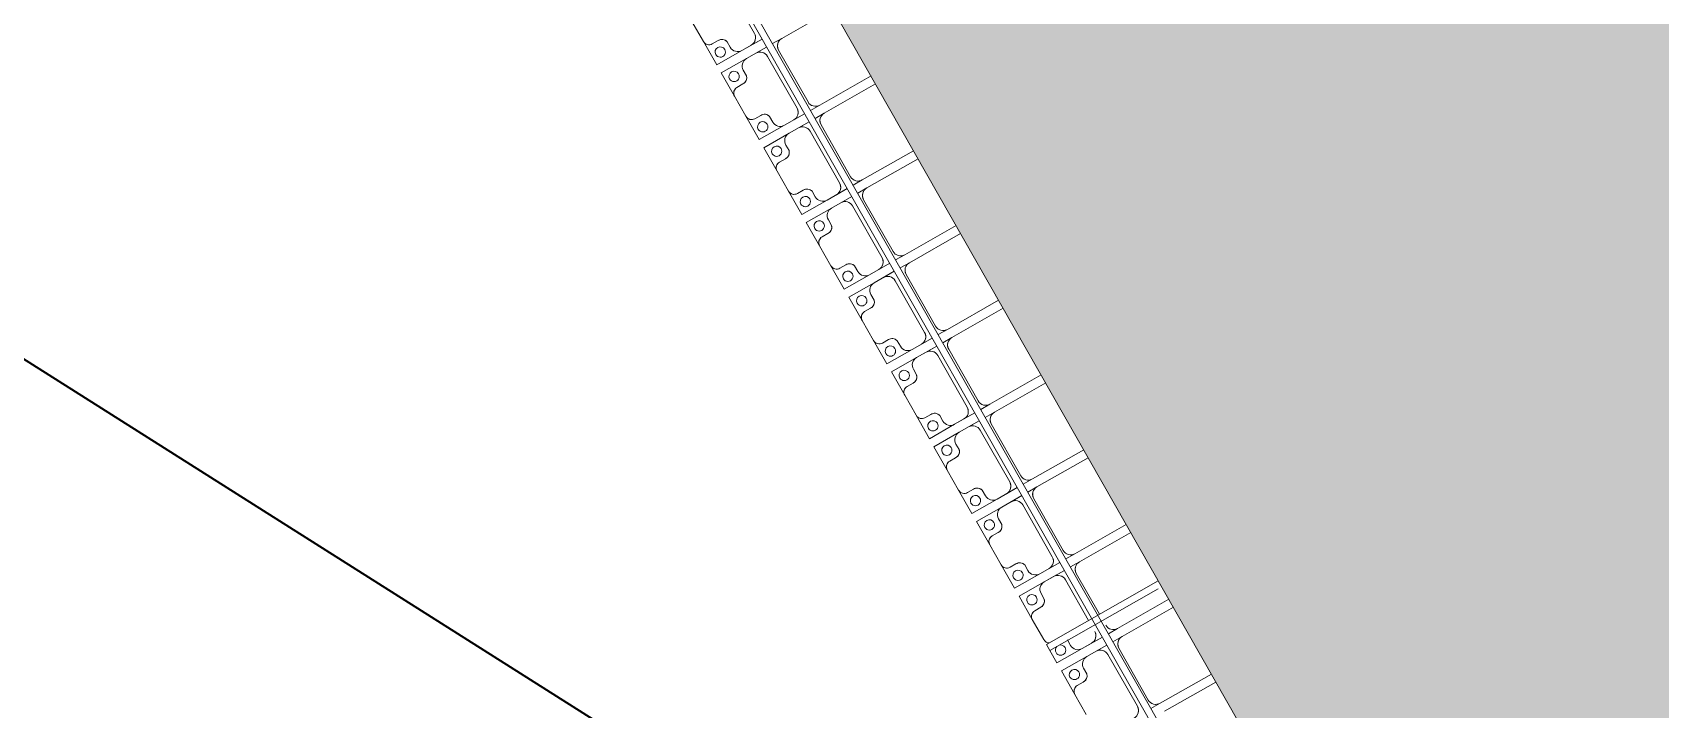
# Model space of a CAD drawing. Header units: millimetres. Extents: x -861324 to 439029, y -308065 to 694685.
# Drawn here: x -220488 to -211019, y -36848 to -32914 of the extents above; entities that cross this region are included whole.
import ezdxf

# ---------------------------------------------------------------- set-up
doc = ezdxf.new("R2010")
doc.units = ezdxf.units.MM
for name, color, linetype, lineweight in [('A-DETL-GENF', 92, 'Continuous', 9), ('A-DETL-THIN', 151, 'Continuous', 9), ('A-GENM', 13, 'Continuous', 9), ('C-TOPO-MAJR', 7, 'Continuous', 35), ('S-BEAM', 12, 'Continuous', 9)]:
    doc.layers.add(name, color=color, linetype=linetype, lineweight=lineweight)

# ---------------------------------------------------------------- blocks, each defined once
blk = doc.blocks.new('Dầm C52 - Hộp 40x60-V139-BỐ TRÍ BÈ PIN HỒ BẢN MÒNG')
at = {"layer": 'S-BEAM', "color": 7}
for p, q in [((55258.1, 20), (55982.1, 20)), ((55982.1, 20), (55982.1, -20)), ((55982.1, -20), (55235.3, -20))]:
    blk.add_line(p, q, dxfattribs=at)
blk = doc.blocks.new('Dai phaodi lai - DẢI PHAO ĐI LẠI-25020-BỐ TRÍ BÈ PIN HỒ BẢN MÒNG')
at = {"layer": 'A-GENM', "color": 7}
for p, q in [((18776.8, 0), (18776.8, -343.3)), ((19223.2, -343.3), (19223.2, 0)), ((20276.8, 0), (20276.8, -343.3)), ((17776.8, 0), (17776.8, -343.3)), ((18223.2, -343.3), (18223.2, 0)), ((18276.8, 0), (18276.8, -343.3)), ((18723.2, -343.3), (18723.2, 0)), ((19276.8, 0), (19276.8, -343.3)), ((19723.2, -343.3), (19723.2, 0)), ((19776.8, 0), (19776.8, -343.3)), ((20223.2, -343.3), (20223.2, 0)), ((20723.2, -343.3), (20723.2, 0)), ((20776.8, 0), (20776.8, -343.3)), ((21223.2, -343.3), (21223.2, 0)), ((21276.8, 0), (21276.8, -343.3)), ((21723.2, -343.3), (21723.2, 0)), ((21776.8, 0), (21776.8, -343.3)), ((22223.2, -343.3), (22223.2, 0)), ((22276.8, 0), (22276.8, -343.3)), ((17776.8, -404.5), (17776.8, -343.3)), ((18223.2, -343.3), (18223.2, -404.5)), ((18276.8, -404.5), (18276.8, -343.3)), ((18723.2, -343.3), (18723.2, -404.5)), ((18776.8, -404.5), (18776.8, -343.3)), ((19223.2, -343.3), (19223.2, -404.5)), ((19276.8, -404.5), (19276.8, -343.3)), ((19723.2, -343.3), (19723.2, -404.5)), ((19776.8, -404.5), (19776.8, -343.3)), ((20223.2, -343.3), (20223.2, -404.5)), ((20276.8, -404.5), (20276.8, -343.3)), ((20723.2, -343.3), (20723.2, -404.5)), ((20776.8, -404.5), (20776.8, -343.3)), ((21223.2, -343.3), (21223.2, -404.5)), ((21276.8, -404.5), (21276.8, -343.3)), ((21723.2, -343.3), (21723.2, -404.5)), ((21776.8, -404.5), (21776.8, -343.3)), ((22223.2, -343.3), (22223.2, -404.5)), ((17673.2, -466.7), (17326.8, -466.7)), ((17723.2, -444.5), (17723.2, -516.7)), ((17776.8, -516.7), (17776.8, -444.5)), ((17826.8, -393.3), (18173.2, -393.3)), ((18173.2, -466.7), (17826.8, -466.7)), ((18223.2, -444.5), (18223.2, -516.7)), ((18276.8, -516.7), (18276.8, -444.5)), ((18326.8, -393.3), (18673.2, -393.3)), ((18673.2, -466.7), (18326.8, -466.7)), ((18723.2, -444.5), (18723.2, -516.7)), ((18776.8, -516.7), (18776.8, -444.5)), ((18826.8, -393.3), (19173.2, -393.3)), ((19173.2, -466.7), (18826.8, -466.7)), ((19223.2, -444.5), (19223.2, -516.7)), ((19276.8, -516.7), (19276.8, -444.5)), ((19326.8, -393.3), (19673.2, -393.3)), ((19673.2, -466.7), (19326.8, -466.7)), ((19723.2, -444.5), (19723.2, -516.7)), ((19776.8, -516.7), (19776.8, -444.5)), ((19826.8, -393.3), (20173.2, -393.3)), ((20173.2, -466.7), (19826.8, -466.7)), ((20223.2, -444.5), (20223.2, -516.7)), ((20276.8, -516.7), (20276.8, -444.5)), ((20326.8, -393.3), (20673.2, -393.3)), ((20673.2, -466.7), (20326.8, -466.7)), ((20723.2, -444.5), (20723.2, -516.7)), ((20776.8, -516.7), (20776.8, -444.5)), ((20826.8, -393.3), (21173.2, -393.3)), ((21173.2, -466.7), (20826.8, -466.7)), ((21223.2, -444.5), (21223.2, -516.7)), ((21276.8, -516.7), (21276.8, -444.5)), ((21326.8, -393.3), (21600, -393.3)), ((21600, -466.7), (21326.8, -466.7)), ((21723.2, -444.5), (21723.2, -516.7)), ((21776.8, -516.7), (21776.8, -444.5)), ((21826.8, -393.3), (22173.2, -393.3)), ((22173.2, -466.7), (21826.8, -466.7)), ((17723.2, -579.3), (17723.2, -516.7)), ((17776.8, -516.7), (17776.8, -579.3)), ((18223.2, -579.3), (18223.2, -516.7)), ((18276.8, -516.7), (18276.8, -579.3)), ((18723.2, -579.3), (18723.2, -516.7)), ((18776.8, -516.7), (18776.8, -579.3)), ((19223.2, -579.3), (19223.2, -516.7)), ((19276.8, -516.7), (19276.8, -579.3)), ((19723.2, -579.3), (19723.2, -516.7)), ((19776.8, -516.7), (19776.8, -579.3)), ((20223.2, -579.3), (20223.2, -516.7)), ((20276.8, -516.7), (20276.8, -579.3)), ((20723.2, -579.3), (20723.2, -516.7)), ((20776.8, -516.7), (20776.8, -579.3)), ((21223.2, -579.3), (21223.2, -516.7)), ((21276.8, -516.7), (21276.8, -579.3)), ((21723.2, -579.3), (21723.2, -516.7)), ((21776.8, -516.7), (21776.8, -579.3)), ((17635.7, -629.3), (17673.2, -629.3)), ((17826.8, -629.3), (17864.3, -629.3)), ((18135.7, -629.3), (18173.2, -629.3)), ((18326.8, -629.3), (18364.3, -629.3)), ((18635.7, -629.3), (18673.2, -629.3)), ((18826.8, -629.3), (18864.3, -629.3)), ((19135.7, -629.3), (19173.2, -629.3)), ((19326.8, -629.3), (19364.3, -629.3)), ((19635.7, -629.3), (19673.2, -629.3)), ((19826.8, -629.3), (19864.3, -629.3)), ((20135.7, -629.3), (20173.2, -629.3)), ((20326.8, -629.3), (20364.3, -629.3)), ((20635.7, -629.3), (20673.2, -629.3)), ((20826.8, -629.3), (20864.3, -629.3)), ((21135.7, -629.3), (21173.2, -629.3)), ((21326.8, -629.3), (21364.3, -629.3)), ((21635.7, -629.3), (21673.2, -629.3)), ((21826.8, -629.3), (21864.3, -629.3)), ((17433.1, -748.4), (17566.9, -748.4)), ((17604.9, -710.4), (17604.9, -670.7)), ((17895.1, -670.7), (17895.1, -710.4)), ((17933.1, -748.4), (18066.9, -748.4)), ((18104.9, -710.4), (18104.9, -670.7)), ((18395.1, -670.7), (18395.1, -710.4)), ((18433.1, -748.4), (18566.9, -748.4)), ((18604.9, -710.4), (18604.9, -670.7)), ((18895.1, -670.7), (18895.1, -710.4)), ((18933.1, -748.4), (19066.9, -748.4)), ((19104.9, -710.4), (19104.9, -670.7)), ((19395.1, -670.7), (19395.1, -710.4)), ((19433.1, -748.4), (19566.9, -748.4)), ((19604.9, -710.4), (19604.9, -670.7)), ((19895.1, -670.7), (19895.1, -710.4)), ((19933.1, -748.4), (20066.9, -748.4)), ((20104.9, -710.4), (20104.9, -670.7)), ((20395.1, -670.7), (20395.1, -710.4)), ((20433.1, -748.4), (20566.9, -748.4)), ((20604.9, -710.4), (20604.9, -670.7)), ((20895.1, -670.7), (20895.1, -710.4)), ((20933.1, -748.4), (21066.9, -748.4)), ((21104.9, -710.4), (21104.9, -670.7)), ((21395.1, -670.7), (21395.1, -710.4)), ((21433.1, -748.4), (21566.9, -748.4)), ((21895.1, -670.7), (21895.1, -710.4)), ((21933.1, -748.4), (22066.9, -748.4))]:
    blk.add_line(p, q, dxfattribs=at)
at = {"layer": 'A-GENM', "color": 9}
for p, q in [((17776.8, -404.5), (17776.8, -343.3)), ((18223.2, -343.3), (18223.2, -404.5)), ((18276.8, -404.5), (18276.8, -343.3)), ((18723.2, -343.3), (18723.2, -404.5)), ((18776.8, -404.5), (18776.8, -343.3)), ((19223.2, -343.3), (19223.2, -404.5)), ((19276.8, -404.5), (19276.8, -343.3)), ((19723.2, -343.3), (19723.2, -404.5)), ((19776.8, -404.5), (19776.8, -343.3)), ((20223.2, -343.3), (20223.2, -404.5)), ((20276.8, -404.5), (20276.8, -343.3)), ((20723.2, -343.3), (20723.2, -404.5)), ((20776.8, -404.5), (20776.8, -343.3)), ((21223.2, -343.3), (21223.2, -404.5)), ((21276.8, -404.5), (21276.8, -343.3)), ((21723.2, -343.3), (21723.2, -404.5)), ((21776.8, -404.5), (21776.8, -343.3)), ((22223.2, -343.3), (22223.2, -404.5)), ((17723.2, -444.5), (17723.2, -579.3)), ((17776.8, -579.3), (17776.8, -444.5)), ((18223.2, -444.5), (18223.2, -579.3)), ((18276.8, -579.3), (18276.8, -444.5)), ((18723.2, -444.5), (18723.2, -579.3)), ((18776.8, -579.3), (18776.8, -444.5)), ((19223.2, -444.5), (19223.2, -579.3)), ((19276.8, -579.3), (19276.8, -444.5)), ((19723.2, -444.5), (19723.2, -579.3)), ((19776.8, -579.3), (19776.8, -444.5)), ((20223.2, -444.5), (20223.2, -579.3)), ((20276.8, -579.3), (20276.8, -444.5)), ((20723.2, -444.5), (20723.2, -579.3)), ((20776.8, -579.3), (20776.8, -444.5)), ((21223.2, -444.5), (21223.2, -579.3)), ((21276.8, -579.3), (21276.8, -444.5)), ((21723.2, -444.5), (21723.2, -579.3)), ((21776.8, -579.3), (21776.8, -444.5)), ((17673.2, -629.3), (17635.7, -629.3)), ((17673.2, -629.3), (17635.7, -629.3)), ((17635.7, -629.3), (17673.2, -629.3)), ((17723.2, -579.3), (17723.2, -748.4)), ((17723.2, -748.4), (17723.2, -579.3)), ((17776.8, -748.4), (17776.8, -579.3)), ((17776.8, -579.3), (17776.8, -748.4)), ((17864.3, -629.3), (17826.8, -629.3)), ((17864.3, -629.3), (17826.8, -629.3)), ((17826.8, -629.3), (17864.3, -629.3)), ((18173.2, -629.3), (18135.7, -629.3)), ((18173.2, -629.3), (18135.7, -629.3)), ((18135.7, -629.3), (18173.2, -629.3)), ((18223.2, -579.3), (18223.2, -748.4)), ((18223.2, -748.4), (18223.2, -579.3)), ((18276.8, -748.4), (18276.8, -579.3)), ((18276.8, -579.3), (18276.8, -748.4)), ((18364.3, -629.3), (18326.8, -629.3)), ((18364.3, -629.3), (18326.8, -629.3)), ((18326.8, -629.3), (18364.3, -629.3)), ((18673.2, -629.3), (18635.7, -629.3)), ((18673.2, -629.3), (18635.7, -629.3)), ((18635.7, -629.3), (18673.2, -629.3)), ((18723.2, -579.3), (18723.2, -748.4)), ((18723.2, -748.4), (18723.2, -579.3)), ((18776.8, -748.4), (18776.8, -579.3)), ((18776.8, -579.3), (18776.8, -748.4)), ((18864.3, -629.3), (18826.8, -629.3)), ((18864.3, -629.3), (18826.8, -629.3)), ((18826.8, -629.3), (18864.3, -629.3)), ((19173.2, -629.3), (19135.7, -629.3)), ((19173.2, -629.3), (19135.7, -629.3)), ((19135.7, -629.3), (19173.2, -629.3)), ((19223.2, -579.3), (19223.2, -748.4)), ((19223.2, -748.4), (19223.2, -579.3)), ((19276.8, -748.4), (19276.8, -579.3)), ((19276.8, -579.3), (19276.8, -748.4)), ((19364.3, -629.3), (19326.8, -629.3)), ((19364.3, -629.3), (19326.8, -629.3)), ((19326.8, -629.3), (19364.3, -629.3)), ((19673.2, -629.3), (19635.7, -629.3)), ((19673.2, -629.3), (19635.7, -629.3)), ((19635.7, -629.3), (19673.2, -629.3)), ((19723.2, -579.3), (19723.2, -748.4)), ((19723.2, -748.4), (19723.2, -579.3)), ((19776.8, -748.4), (19776.8, -579.3)), ((19776.8, -579.3), (19776.8, -748.4)), ((19864.3, -629.3), (19826.8, -629.3)), ((19864.3, -629.3), (19826.8, -629.3)), ((19826.8, -629.3), (19864.3, -629.3)), ((20173.2, -629.3), (20135.7, -629.3)), ((20173.2, -629.3), (20135.7, -629.3)), ((20135.7, -629.3), (20173.2, -629.3)), ((20223.2, -579.3), (20223.2, -748.4)), ((20223.2, -748.4), (20223.2, -579.3)), ((20276.8, -748.4), (20276.8, -579.3)), ((20276.8, -579.3), (20276.8, -748.4)), ((20364.3, -629.3), (20326.8, -629.3)), ((20364.3, -629.3), (20326.8, -629.3)), ((20326.8, -629.3), (20364.3, -629.3)), ((20673.2, -629.3), (20635.7, -629.3)), ((20673.2, -629.3), (20635.7, -629.3)), ((20635.7, -629.3), (20673.2, -629.3)), ((20723.2, -579.3), (20723.2, -748.4)), ((20723.2, -748.4), (20723.2, -579.3)), ((20776.8, -748.4), (20776.8, -579.3)), ((20776.8, -579.3), (20776.8, -748.4)), ((20864.3, -629.3), (20826.8, -629.3)), ((20864.3, -629.3), (20826.8, -629.3)), ((20826.8, -629.3), (20864.3, -629.3)), ((21173.2, -629.3), (21135.7, -629.3)), ((21173.2, -629.3), (21135.7, -629.3)), ((21135.7, -629.3), (21173.2, -629.3)), ((21223.2, -579.3), (21223.2, -748.4)), ((21223.2, -748.4), (21223.2, -579.3)), ((21276.8, -748.4), (21276.8, -579.3)), ((21276.8, -579.3), (21276.8, -748.4)), ((21364.3, -629.3), (21326.8, -629.3)), ((21364.3, -629.3), (21326.8, -629.3)), ((21326.8, -629.3), (21364.3, -629.3)), ((21673.2, -629.3), (21635.7, -629.3)), ((21673.2, -629.3), (21635.7, -629.3)), ((21635.7, -629.3), (21673.2, -629.3)), ((21723.2, -579.3), (21723.2, -748.4)), ((21723.2, -748.4), (21723.2, -579.3)), ((21776.8, -748.4), (21776.8, -579.3)), ((21776.8, -579.3), (21776.8, -748.4)), ((21864.3, -629.3), (21826.8, -629.3)), ((21864.3, -629.3), (21826.8, -629.3)), ((21826.8, -629.3), (21864.3, -629.3)), ((17723.2, -748.4), (17566.9, -748.4)), ((17566.9, -748.4), (17723.2, -748.4)), ((17604.9, -670.7), (17604.9, -710.4)), ((17604.9, -670.7), (17604.9, -710.4)), ((17604.9, -710.4), (17604.9, -670.7)), ((17933.1, -748.4), (17776.8, -748.4)), ((17776.8, -748.4), (17933.1, -748.4)), ((18223.2, -748.4), (18066.9, -748.4)), ((18066.9, -748.4), (18223.2, -748.4)), ((18104.9, -670.7), (18104.9, -710.4)), ((18104.9, -670.7), (18104.9, -710.4)), ((18104.9, -710.4), (18104.9, -670.7)), ((18433.1, -748.4), (18276.8, -748.4)), ((18276.8, -748.4), (18433.1, -748.4)), ((18723.2, -748.4), (18566.9, -748.4)), ((18566.9, -748.4), (18723.2, -748.4)), ((18604.9, -670.7), (18604.9, -710.4)), ((18604.9, -670.7), (18604.9, -710.4)), ((18604.9, -710.4), (18604.9, -670.7)), ((18933.1, -748.4), (18776.8, -748.4)), ((18776.8, -748.4), (18933.1, -748.4)), ((19223.2, -748.4), (19066.9, -748.4)), ((19066.9, -748.4), (19223.2, -748.4)), ((19104.9, -670.7), (19104.9, -710.4)), ((19104.9, -670.7), (19104.9, -710.4)), ((19104.9, -710.4), (19104.9, -670.7)), ((19433.1, -748.4), (19276.8, -748.4)), ((19276.8, -748.4), (19433.1, -748.4)), ((19723.2, -748.4), (19566.9, -748.4)), ((19566.9, -748.4), (19723.2, -748.4)), ((19604.9, -670.7), (19604.9, -710.4)), ((19604.9, -670.7), (19604.9, -710.4)), ((19604.9, -710.4), (19604.9, -670.7)), ((19933.1, -748.4), (19776.8, -748.4)), ((19776.8, -748.4), (19933.1, -748.4)), ((20223.2, -748.4), (20066.9, -748.4)), ((20066.9, -748.4), (20223.2, -748.4)), ((20104.9, -670.7), (20104.9, -710.4)), ((20104.9, -670.7), (20104.9, -710.4)), ((20104.9, -710.4), (20104.9, -670.7)), ((20433.1, -748.4), (20276.8, -748.4)), ((20276.8, -748.4), (20433.1, -748.4)), ((20723.2, -748.4), (20566.9, -748.4)), ((20566.9, -748.4), (20723.2, -748.4)), ((20604.9, -670.7), (20604.9, -710.4)), ((20604.9, -670.7), (20604.9, -710.4)), ((20604.9, -710.4), (20604.9, -670.7)), ((20933.1, -748.4), (20776.8, -748.4)), ((20776.8, -748.4), (20933.1, -748.4)), ((21223.2, -748.4), (21066.9, -748.4)), ((21066.9, -748.4), (21223.2, -748.4)), ((21104.9, -670.7), (21104.9, -710.4)), ((21104.9, -670.7), (21104.9, -710.4)), ((21104.9, -710.4), (21104.9, -670.7)), ((21433.1, -748.4), (21276.8, -748.4)), ((21276.8, -748.4), (21433.1, -748.4)), ((21723.2, -748.4), (21640, -748.4)), ((21640, -748.4), (21723.2, -748.4)), ((21933.1, -748.4), (21776.8, -748.4)), ((21776.8, -748.4), (21933.1, -748.4))]:
    blk.add_line(p, q, dxfattribs=at)
at = {"layer": 'A-GENM', "color": 7}
for centre, radius, start, end in [((17826.8, -343.3), 50, 180, 270), ((17826.8, -343.3), 50, 210, 270), ((18173.2, -343.3), 50, 270, 0), ((18173.2, -343.3), 50, 300, 0), ((18326.8, -343.3), 50, 180, 270), ((18326.8, -343.3), 50, 210, 270), ((18673.2, -343.3), 50, 270, 0), ((18673.2, -343.3), 50, 300, 0), ((18826.8, -343.3), 50, 180, 270), ((18826.8, -343.3), 50, 210, 270), ((19173.2, -343.3), 50, 270, 0), ((19173.2, -343.3), 50, 300, 0), ((19326.8, -343.3), 50, 180, 270), ((19326.8, -343.3), 50, 210, 270), ((19673.2, -343.3), 50, 270, 0), ((19673.2, -343.3), 50, 300, 0), ((19826.8, -343.3), 50, 180, 270), ((19826.8, -343.3), 50, 210, 270), ((20173.2, -343.3), 50, 270, 0), ((20173.2, -343.3), 50, 300, 0), ((20326.8, -343.3), 50, 180, 270), ((20326.8, -343.3), 50, 210, 270), ((20673.2, -343.3), 50, 270, 0), ((20673.2, -343.3), 50, 300, 0), ((20826.8, -343.3), 50, 180, 270), ((20826.8, -343.3), 50, 210, 270), ((21173.2, -343.3), 50, 270, 0), ((21173.2, -343.3), 50, 300, 0), ((21326.8, -343.3), 50, 180, 270), ((21326.8, -343.3), 50, 210, 270), ((21673.2, -343.3), 50, 270, 0), ((21673.2, -343.3), 50, 300, 0), ((21826.8, -343.3), 50, 180, 270), ((21826.8, -343.3), 50, 210, 270), ((22173.2, -343.3), 50, 270, 0), ((22173.2, -343.3), 50, 300, 0), ((17673.2, -516.7), 50, 360, 90), ((17673.2, -516.7), 50, 30, 90), ((17826.8, -516.7), 50, 90, 180), ((17826.8, -516.7), 50, 120, 180), ((18173.2, -516.7), 50, 360, 90), ((18173.2, -516.7), 50, 30, 90), ((18326.8, -516.7), 50, 90, 180), ((18326.8, -516.7), 50, 120, 180), ((18673.2, -516.7), 50, 360, 90), ((18673.2, -516.7), 50, 30, 90), ((18826.8, -516.7), 50, 90, 180), ((18826.8, -516.7), 50, 120, 180), ((19173.2, -516.7), 50, 360, 90), ((19173.2, -516.7), 50, 30, 90), ((19326.8, -516.7), 50, 90, 180), ((19326.8, -516.7), 50, 120, 180), ((19673.2, -516.7), 50, 360, 90), ((19673.2, -516.7), 50, 30, 90), ((19826.8, -516.7), 50, 90, 180), ((19826.8, -516.7), 50, 120, 180), ((20173.2, -516.7), 50, 360, 90), ((20173.2, -516.7), 50, 30, 90), ((20326.8, -516.7), 50, 90, 180), ((20326.8, -516.7), 50, 120, 180), ((20673.2, -516.7), 50, 360, 90), ((20673.2, -516.7), 50, 30, 90), ((20826.8, -516.7), 50, 90, 180), ((20826.8, -516.7), 50, 120, 180), ((21173.2, -516.7), 50, 360, 90), ((21173.2, -516.7), 50, 30, 90), ((21326.8, -516.7), 50, 90, 180), ((21326.8, -516.7), 50, 120, 180), ((21673.2, -516.7), 50, 360, 90), ((21673.2, -516.7), 50, 30, 90), ((21826.8, -516.7), 50, 90, 180), ((21826.8, -516.7), 50, 120, 180), ((22173.2, -516.7), 50, 360, 90), ((22173.2, -516.7), 50, 30, 90), ((17644.8, -668.2), 40, 103.18854, 183.50807), ((17673.2, -579.3), 50, 270, 360), ((17826.8, -579.3), 50, 180, 270), ((17855.2, -668.2), 40, 356.49193, 76.81146), ((18144.8, -668.2), 40, 103.18854, 183.50807), ((18173.2, -579.3), 50, 270, 360), ((18326.8, -579.3), 50, 180, 270), ((18355.2, -668.2), 40, 356.49193, 76.81146), ((18644.8, -668.2), 40, 103.18854, 183.50807), ((18673.2, -579.3), 50, 270, 360), ((18826.8, -579.3), 50, 180, 270), ((18855.2, -668.2), 40, 356.49193, 76.81146), ((19144.8, -668.2), 40, 103.18854, 183.50807), ((19173.2, -579.3), 50, 270, 360), ((19326.8, -579.3), 50, 180, 270), ((19355.2, -668.2), 40, 356.49193, 76.81146), ((19644.8, -668.2), 40, 103.18854, 183.50807), ((19673.2, -579.3), 50, 270, 360), ((19826.8, -579.3), 50, 180, 270), ((19855.2, -668.2), 40, 356.49193, 76.81146), ((20144.8, -668.2), 40, 103.18854, 183.50807), ((20173.2, -579.3), 50, 270, 360), ((20326.8, -579.3), 50, 180, 270), ((20355.2, -668.2), 40, 356.49193, 76.81146), ((20644.8, -668.2), 40, 103.18854, 183.50807), ((20673.2, -579.3), 50, 270, 360), ((20826.8, -579.3), 50, 180, 270), ((20855.2, -668.2), 40, 356.49193, 76.81146), ((21144.8, -668.2), 40, 103.18854, 183.50807), ((21173.2, -579.3), 50, 270, 360), ((21326.8, -579.3), 50, 180, 270), ((21355.2, -668.2), 40, 356.49193, 76.81146), ((21673.2, -579.3), 50, 270, 360), ((21826.8, -579.3), 50, 180, 270), ((21855.2, -668.2), 40, 356.49193, 76.81146), ((17566.9, -710.4), 38, 270, 0), ((17933.1, -710.4), 38, 180, 270), ((18066.9, -710.4), 38, 270, 0), ((18433.1, -710.4), 38, 180, 270), ((18566.9, -710.4), 38, 270, 0), ((18933.1, -710.4), 38, 180, 270), ((19066.9, -710.4), 38, 270, 0), ((19433.1, -710.4), 38, 180, 270), ((19566.9, -710.4), 38, 270, 0), ((19933.1, -710.4), 38, 180, 270), ((20066.9, -710.4), 38, 270, 0), ((20433.1, -710.4), 38, 180, 270), ((20566.9, -710.4), 38, 270, 0), ((20933.1, -710.4), 38, 180, 270), ((21066.9, -710.4), 38, 270, 0), ((21433.1, -710.4), 38, 180, 270), ((21566.9, -710.4), 38, 270, 330), ((21933.1, -710.4), 38, 180, 270)]:
    blk.add_arc(centre, radius, start, end, dxfattribs=at)
at = {"layer": 'A-GENM', "color": 9}
for centre, radius, start, end in [((17644.8, -668.2), 40, 143.34831, 183.50807), ((17644.8, -668.2), 40, 143.34831, 183.50807), ((17644.8, -668.2), 40, 143.34831, 183.50807), ((17644.8, -668.2), 40, 103.18854, 129.96172), ((17644.8, -668.2), 40, 103.18854, 129.96172), ((17644.8, -668.2), 40, 103.18854, 129.96172), ((17673.2, -579.3), 50, 270, 360), ((17673.2, -579.3), 50, 270, 360), ((17673.2, -579.3), 50, 270, 360), ((17826.8, -579.3), 50, 180, 270), ((17826.8, -579.3), 50, 180, 270), ((17826.8, -579.3), 50, 180, 270), ((17855.2, -668.2), 40, 63.42487, 76.81146), ((17855.2, -668.2), 40, 63.42487, 76.81146), ((17855.2, -668.2), 40, 63.42487, 76.81146), ((17855.2, -668.2), 40, 356.49193, 50.03828), ((17855.2, -668.2), 40, 356.49193, 50.03828), ((17855.2, -668.2), 40, 356.49193, 50.03828), ((18144.8, -668.2), 40, 143.34831, 183.50807), ((18144.8, -668.2), 40, 143.34831, 183.50807), ((18144.8, -668.2), 40, 143.34831, 183.50807), ((18144.8, -668.2), 40, 103.18854, 129.96172), ((18144.8, -668.2), 40, 103.18854, 129.96172), ((18144.8, -668.2), 40, 103.18854, 129.96172), ((18173.2, -579.3), 50, 270, 360), ((18173.2, -579.3), 50, 270, 360), ((18173.2, -579.3), 50, 270, 360), ((18326.8, -579.3), 50, 180, 270), ((18326.8, -579.3), 50, 180, 270), ((18326.8, -579.3), 50, 180, 270), ((18355.2, -668.2), 40, 63.42487, 76.81146), ((18355.2, -668.2), 40, 63.42487, 76.81146), ((18355.2, -668.2), 40, 63.42487, 76.81146), ((18355.2, -668.2), 40, 356.49193, 50.03828), ((18355.2, -668.2), 40, 356.49193, 50.03828), ((18355.2, -668.2), 40, 356.49193, 50.03828), ((18644.8, -668.2), 40, 143.34831, 183.50807), ((18644.8, -668.2), 40, 143.34831, 183.50807), ((18644.8, -668.2), 40, 143.34831, 183.50807), ((18644.8, -668.2), 40, 103.18854, 129.96172), ((18644.8, -668.2), 40, 103.18854, 129.96172), ((18644.8, -668.2), 40, 103.18854, 129.96172), ((18673.2, -579.3), 50, 270, 360), ((18673.2, -579.3), 50, 270, 360), ((18673.2, -579.3), 50, 270, 360), ((18826.8, -579.3), 50, 180, 270), ((18826.8, -579.3), 50, 180, 270), ((18826.8, -579.3), 50, 180, 270), ((18855.2, -668.2), 40, 63.42487, 76.81146), ((18855.2, -668.2), 40, 63.42487, 76.81146), ((18855.2, -668.2), 40, 63.42487, 76.81146), ((18855.2, -668.2), 40, 356.49193, 50.03828), ((18855.2, -668.2), 40, 356.49193, 50.03828), ((18855.2, -668.2), 40, 356.49193, 50.03828), ((19144.8, -668.2), 40, 143.34831, 183.50807), ((19144.8, -668.2), 40, 143.34831, 183.50807), ((19144.8, -668.2), 40, 143.34831, 183.50807), ((19144.8, -668.2), 40, 103.18854, 129.96172), ((19144.8, -668.2), 40, 103.18854, 129.96172), ((19144.8, -668.2), 40, 103.18854, 129.96172), ((19173.2, -579.3), 50, 270, 360), ((19173.2, -579.3), 50, 270, 360), ((19173.2, -579.3), 50, 270, 360), ((19326.8, -579.3), 50, 180, 270), ((19326.8, -579.3), 50, 180, 270), ((19326.8, -579.3), 50, 180, 270), ((19355.2, -668.2), 40, 63.42487, 76.81146), ((19355.2, -668.2), 40, 63.42487, 76.81146), ((19355.2, -668.2), 40, 63.42487, 76.81146), ((19355.2, -668.2), 40, 356.49193, 50.03828), ((19355.2, -668.2), 40, 356.49193, 50.03828), ((19355.2, -668.2), 40, 356.49193, 50.03828), ((19644.8, -668.2), 40, 143.34831, 183.50807), ((19644.8, -668.2), 40, 143.34831, 183.50807), ((19644.8, -668.2), 40, 143.34831, 183.50807), ((19644.8, -668.2), 40, 103.18854, 129.96172), ((19644.8, -668.2), 40, 103.18854, 129.96172), ((19644.8, -668.2), 40, 103.18854, 129.96172), ((19673.2, -579.3), 50, 270, 360), ((19673.2, -579.3), 50, 270, 360), ((19673.2, -579.3), 50, 270, 360), ((19826.8, -579.3), 50, 180, 270), ((19826.8, -579.3), 50, 180, 270), ((19826.8, -579.3), 50, 180, 270), ((19855.2, -668.2), 40, 63.42487, 76.81146), ((19855.2, -668.2), 40, 63.42487, 76.81146), ((19855.2, -668.2), 40, 63.42487, 76.81146), ((19855.2, -668.2), 40, 356.49193, 50.03828), ((19855.2, -668.2), 40, 356.49193, 50.03828), ((19855.2, -668.2), 40, 356.49193, 50.03828), ((20144.8, -668.2), 40, 143.34831, 183.50807), ((20144.8, -668.2), 40, 143.34831, 183.50807), ((20144.8, -668.2), 40, 143.34831, 183.50807), ((20144.8, -668.2), 40, 103.18854, 129.96172), ((20144.8, -668.2), 40, 103.18854, 129.96172), ((20144.8, -668.2), 40, 103.18854, 129.96172), ((20173.2, -579.3), 50, 270, 360), ((20173.2, -579.3), 50, 270, 360), ((20173.2, -579.3), 50, 270, 360), ((20326.8, -579.3), 50, 180, 270), ((20326.8, -579.3), 50, 180, 270), ((20326.8, -579.3), 50, 180, 270), ((20355.2, -668.2), 40, 63.42487, 76.81146), ((20355.2, -668.2), 40, 63.42487, 76.81146), ((20355.2, -668.2), 40, 63.42487, 76.81146), ((20355.2, -668.2), 40, 356.49193, 50.03828), ((20355.2, -668.2), 40, 356.49193, 50.03828), ((20355.2, -668.2), 40, 356.49193, 50.03828), ((20644.8, -668.2), 40, 143.34831, 183.50807), ((20644.8, -668.2), 40, 143.34831, 183.50807), ((20644.8, -668.2), 40, 143.34831, 183.50807), ((20644.8, -668.2), 40, 103.18854, 129.96172), ((20644.8, -668.2), 40, 103.18854, 129.96172), ((20644.8, -668.2), 40, 103.18854, 129.96172), ((20673.2, -579.3), 50, 270, 360), ((20673.2, -579.3), 50, 270, 360), ((20673.2, -579.3), 50, 270, 360), ((20826.8, -579.3), 50, 180, 270), ((20826.8, -579.3), 50, 180, 270), ((20826.8, -579.3), 50, 180, 270), ((20855.2, -668.2), 40, 63.42487, 76.81146), ((20855.2, -668.2), 40, 63.42487, 76.81146), ((20855.2, -668.2), 40, 63.42487, 76.81146), ((20855.2, -668.2), 40, 356.49193, 50.03828), ((20855.2, -668.2), 40, 356.49193, 50.03828), ((20855.2, -668.2), 40, 356.49193, 50.03828), ((21144.8, -668.2), 40, 143.34831, 183.50807), ((21144.8, -668.2), 40, 143.34831, 183.50807), ((21144.8, -668.2), 40, 143.34831, 183.50807), ((21144.8, -668.2), 40, 103.18854, 129.96172), ((21144.8, -668.2), 40, 103.18854, 129.96172), ((21144.8, -668.2), 40, 103.18854, 129.96172), ((21173.2, -579.3), 50, 270, 360), ((21173.2, -579.3), 50, 270, 360), ((21173.2, -579.3), 50, 270, 360), ((21326.8, -579.3), 50, 180, 270), ((21326.8, -579.3), 50, 180, 270), ((21326.8, -579.3), 50, 180, 270), ((21355.2, -668.2), 40, 63.42487, 76.81146), ((21355.2, -668.2), 40, 63.42487, 76.81146), ((21355.2, -668.2), 40, 63.42487, 76.81146), ((21355.2, -668.2), 40, 356.49193, 50.03828), ((21355.2, -668.2), 40, 356.49193, 50.03828), ((21355.2, -668.2), 40, 356.49193, 50.03828), ((21673.2, -579.3), 50, 270, 360), ((21673.2, -579.3), 50, 270, 360), ((21673.2, -579.3), 50, 270, 360), ((21826.8, -579.3), 50, 180, 270), ((21826.8, -579.3), 50, 180, 270), ((21826.8, -579.3), 50, 180, 270), ((21855.2, -668.2), 40, 63.42487, 76.81146), ((21855.2, -668.2), 40, 63.42487, 76.81146), ((21855.2, -668.2), 40, 63.42487, 76.81146), ((21855.2, -668.2), 40, 356.49193, 50.03828), ((21855.2, -668.2), 40, 356.49193, 50.03828), ((21855.2, -668.2), 40, 356.49193, 50.03828), ((17566.9, -710.4), 38, 270, 0), ((17566.9, -710.4), 38, 270, 360), ((17566.9, -710.4), 38, 270, 0), ((17668.4, -693.3), 30, 90, 270), ((17668.4, -693.3), 30, 90, 270), ((17668.4, -693.3), 30, 270, 90), ((17668.4, -693.3), 30, 270, 90), ((17831.6, -693.3), 30, 90, 270), ((17831.6, -693.3), 30, 90, 270), ((17831.6, -693.3), 30, 270, 90), ((17831.6, -693.3), 30, 270, 90), ((17933.1, -710.4), 38, 195, 270), ((17933.1, -710.4), 38, 195, 270), ((17933.1, -710.4), 38, 195, 270), ((18066.9, -710.4), 38, 270, 0), ((18066.9, -710.4), 38, 270, 360), ((18066.9, -710.4), 38, 270, 0), ((18168.4, -693.3), 30, 90, 270), ((18168.4, -693.3), 30, 90, 270), ((18168.4, -693.3), 30, 270, 90), ((18168.4, -693.3), 30, 270, 90), ((18331.6, -693.3), 30, 90, 270), ((18331.6, -693.3), 30, 90, 270), ((18331.6, -693.3), 30, 270, 90), ((18331.6, -693.3), 30, 270, 90), ((18433.1, -710.4), 38, 195, 270), ((18433.1, -710.4), 38, 195, 270), ((18433.1, -710.4), 38, 195, 270), ((18566.9, -710.4), 38, 270, 0), ((18566.9, -710.4), 38, 270, 360), ((18566.9, -710.4), 38, 270, 0), ((18668.4, -693.3), 30, 90, 270), ((18668.4, -693.3), 30, 90, 270), ((18668.4, -693.3), 30, 270, 90), ((18668.4, -693.3), 30, 270, 90), ((18831.6, -693.3), 30, 90, 270), ((18831.6, -693.3), 30, 90, 270), ((18831.6, -693.3), 30, 270, 90), ((18831.6, -693.3), 30, 270, 90), ((18933.1, -710.4), 38, 195, 270), ((18933.1, -710.4), 38, 195, 270), ((18933.1, -710.4), 38, 195, 270), ((19066.9, -710.4), 38, 270, 0), ((19066.9, -710.4), 38, 270, 360), ((19066.9, -710.4), 38, 270, 0), ((19168.4, -693.3), 30, 90, 270), ((19168.4, -693.3), 30, 90, 270), ((19168.4, -693.3), 30, 270, 90), ((19168.4, -693.3), 30, 270, 90), ((19331.6, -693.3), 30, 90, 270), ((19331.6, -693.3), 30, 90, 270), ((19331.6, -693.3), 30, 270, 90), ((19331.6, -693.3), 30, 270, 90), ((19433.1, -710.4), 38, 195, 270), ((19433.1, -710.4), 38, 195, 270), ((19433.1, -710.4), 38, 195, 270), ((19566.9, -710.4), 38, 270, 0), ((19566.9, -710.4), 38, 270, 360), ((19566.9, -710.4), 38, 270, 0), ((19668.4, -693.3), 30, 90, 270), ((19668.4, -693.3), 30, 90, 270), ((19668.4, -693.3), 30, 270, 90), ((19668.4, -693.3), 30, 270, 90), ((19831.6, -693.3), 30, 90, 270), ((19831.6, -693.3), 30, 90, 270), ((19831.6, -693.3), 30, 270, 90), ((19831.6, -693.3), 30, 270, 90), ((19933.1, -710.4), 38, 195, 270), ((19933.1, -710.4), 38, 195, 270), ((19933.1, -710.4), 38, 195, 270), ((20066.9, -710.4), 38, 270, 0), ((20066.9, -710.4), 38, 270, 360), ((20066.9, -710.4), 38, 270, 0), ((20168.4, -693.3), 30, 90, 270), ((20168.4, -693.3), 30, 90, 270), ((20168.4, -693.3), 30, 270, 90), ((20168.4, -693.3), 30, 270, 90), ((20331.6, -693.3), 30, 90, 270), ((20331.6, -693.3), 30, 90, 270), ((20331.6, -693.3), 30, 270, 90), ((20331.6, -693.3), 30, 270, 90), ((20433.1, -710.4), 38, 195, 270), ((20433.1, -710.4), 38, 195, 270), ((20433.1, -710.4), 38, 195, 270), ((20566.9, -710.4), 38, 270, 0), ((20566.9, -710.4), 38, 270, 360), ((20566.9, -710.4), 38, 270, 0), ((20668.4, -693.3), 30, 90, 270), ((20668.4, -693.3), 30, 90, 270), ((20668.4, -693.3), 30, 270, 90), ((20668.4, -693.3), 30, 270, 90), ((20831.6, -693.3), 30, 90, 270), ((20831.6, -693.3), 30, 90, 270), ((20831.6, -693.3), 30, 270, 90), ((20831.6, -693.3), 30, 270, 90), ((20933.1, -710.4), 38, 195, 270), ((20933.1, -710.4), 38, 195, 270), ((20933.1, -710.4), 38, 195, 270), ((21066.9, -710.4), 38, 270, 0), ((21066.9, -710.4), 38, 270, 360), ((21066.9, -710.4), 38, 270, 0), ((21168.4, -693.3), 30, 90, 270), ((21168.4, -693.3), 30, 90, 270), ((21168.4, -693.3), 30, 270, 90), ((21168.4, -693.3), 30, 270, 90), ((21331.6, -693.3), 30, 90, 270), ((21331.6, -693.3), 30, 90, 270), ((21331.6, -693.3), 30, 270, 90), ((21331.6, -693.3), 30, 270, 90), ((21433.1, -710.4), 38, 195, 270), ((21433.1, -710.4), 38, 195, 270), ((21433.1, -710.4), 38, 195, 270), ((21566.9, -710.4), 38, 270, 330), ((21566.9, -710.4), 38, 270, 330), ((21566.9, -710.4), 38, 270, 330), ((21668.4, -693.3), 30, 90, 165), ((21668.4, -693.3), 30, 90, 165), ((21668.4, -693.3), 30, 195, 270), ((21668.4, -693.3), 30, 195, 270), ((21668.4, -693.3), 30, 270, 90), ((21668.4, -693.3), 30, 270, 90), ((21831.6, -693.3), 30, 90, 270), ((21831.6, -693.3), 30, 90, 270), ((21831.6, -693.3), 30, 270, 90), ((21831.6, -693.3), 30, 270, 90), ((21933.1, -710.4), 38, 195, 270), ((21933.1, -710.4), 38, 195, 270), ((21933.1, -710.4), 38, 195, 270)]:
    blk.add_arc(centre, radius, start, end, dxfattribs=at)
blk = doc.blocks.new('Dầm C52 - Dầm C52-V170-BỐ TRÍ BÈ PIN HỒ BẢN MÒNG')
at = {"layer": 'S-BEAM', "color": 7}
for p, q in [((-52556.1, 20), (52556.1, 20)), ((52556.1, -20), (-52556.1, -20))]:
    blk.add_line(p, q, dxfattribs=at)
blk = doc.blocks.new('HOBANMONG_BEPIN 5_rvt-1-BỐ TRÍ BÈ PIN HỒ BẢN MÒNG')
at = {"layer": 'A-GENM', "lineweight": 9, "rotation": 299.6620124026263}
blk.add_blockref('Dai phaodi lai - DẢI PHAO ĐI LẠI-25020-BỐ TRÍ BÈ PIN HỒ BẢN MÒNG', (-224629.5, -17331.2), dxfattribs=at)
at = {"layer": 'S-BEAM', "lineweight": 9}
for name, p, rotation in [('Dầm C52 - Hộp 40x60-V139-BỐ TRÍ BÈ PIN HỒ BẢN MÒNG', (-165934.2, -8783.9), 209.6620124026261), ('Dầm C52 - Dầm C52-V170-BỐ TRÍ BÈ PIN HỒ BẢN MÒNG', (-199292.3, -62678.4), 119.6620124026264)]:
    blk.add_blockref(name, p, dxfattribs=dict(at, rotation=rotation))

msp = doc.modelspace()

# ---------------------------------------------------------------- hatches: boundary and pattern name
at = {"layer": 'A-DETL-GENF'}
msp.add_hatch(color=8, dxfattribs=at).paths.add_polyline_path([(-173161.7, -107703), (-77659.8, -53313.6), (-150902.4, 75292.3), (-214161.5, 39265.5), (-192386.7, 1031.4), (-224629.5, -17331.2), (-174039.6, -106161.4)])

# ---------------------------------------------------------------- linework, layer by layer
at = {"layer": 'A-DETL-THIN'}
msp.add_line((-224629.5, -17331.2), (-173161.7, -107703), dxfattribs=at)
at = {"layer": 'C-TOPO-MAJR'}
msp.add_line((-226254.3, -31200.8), (-212677.8, -39779.1), dxfattribs=at)

# ---------------------------------------------------------------- block references
at = {"lineweight": 5}
msp.add_blockref('HOBANMONG_BEPIN 5_rvt-1-BỐ TRÍ BÈ PIN HỒ BẢN MÒNG', (0, 0), dxfattribs=at)

doc.saveas('drawing.dxf')
